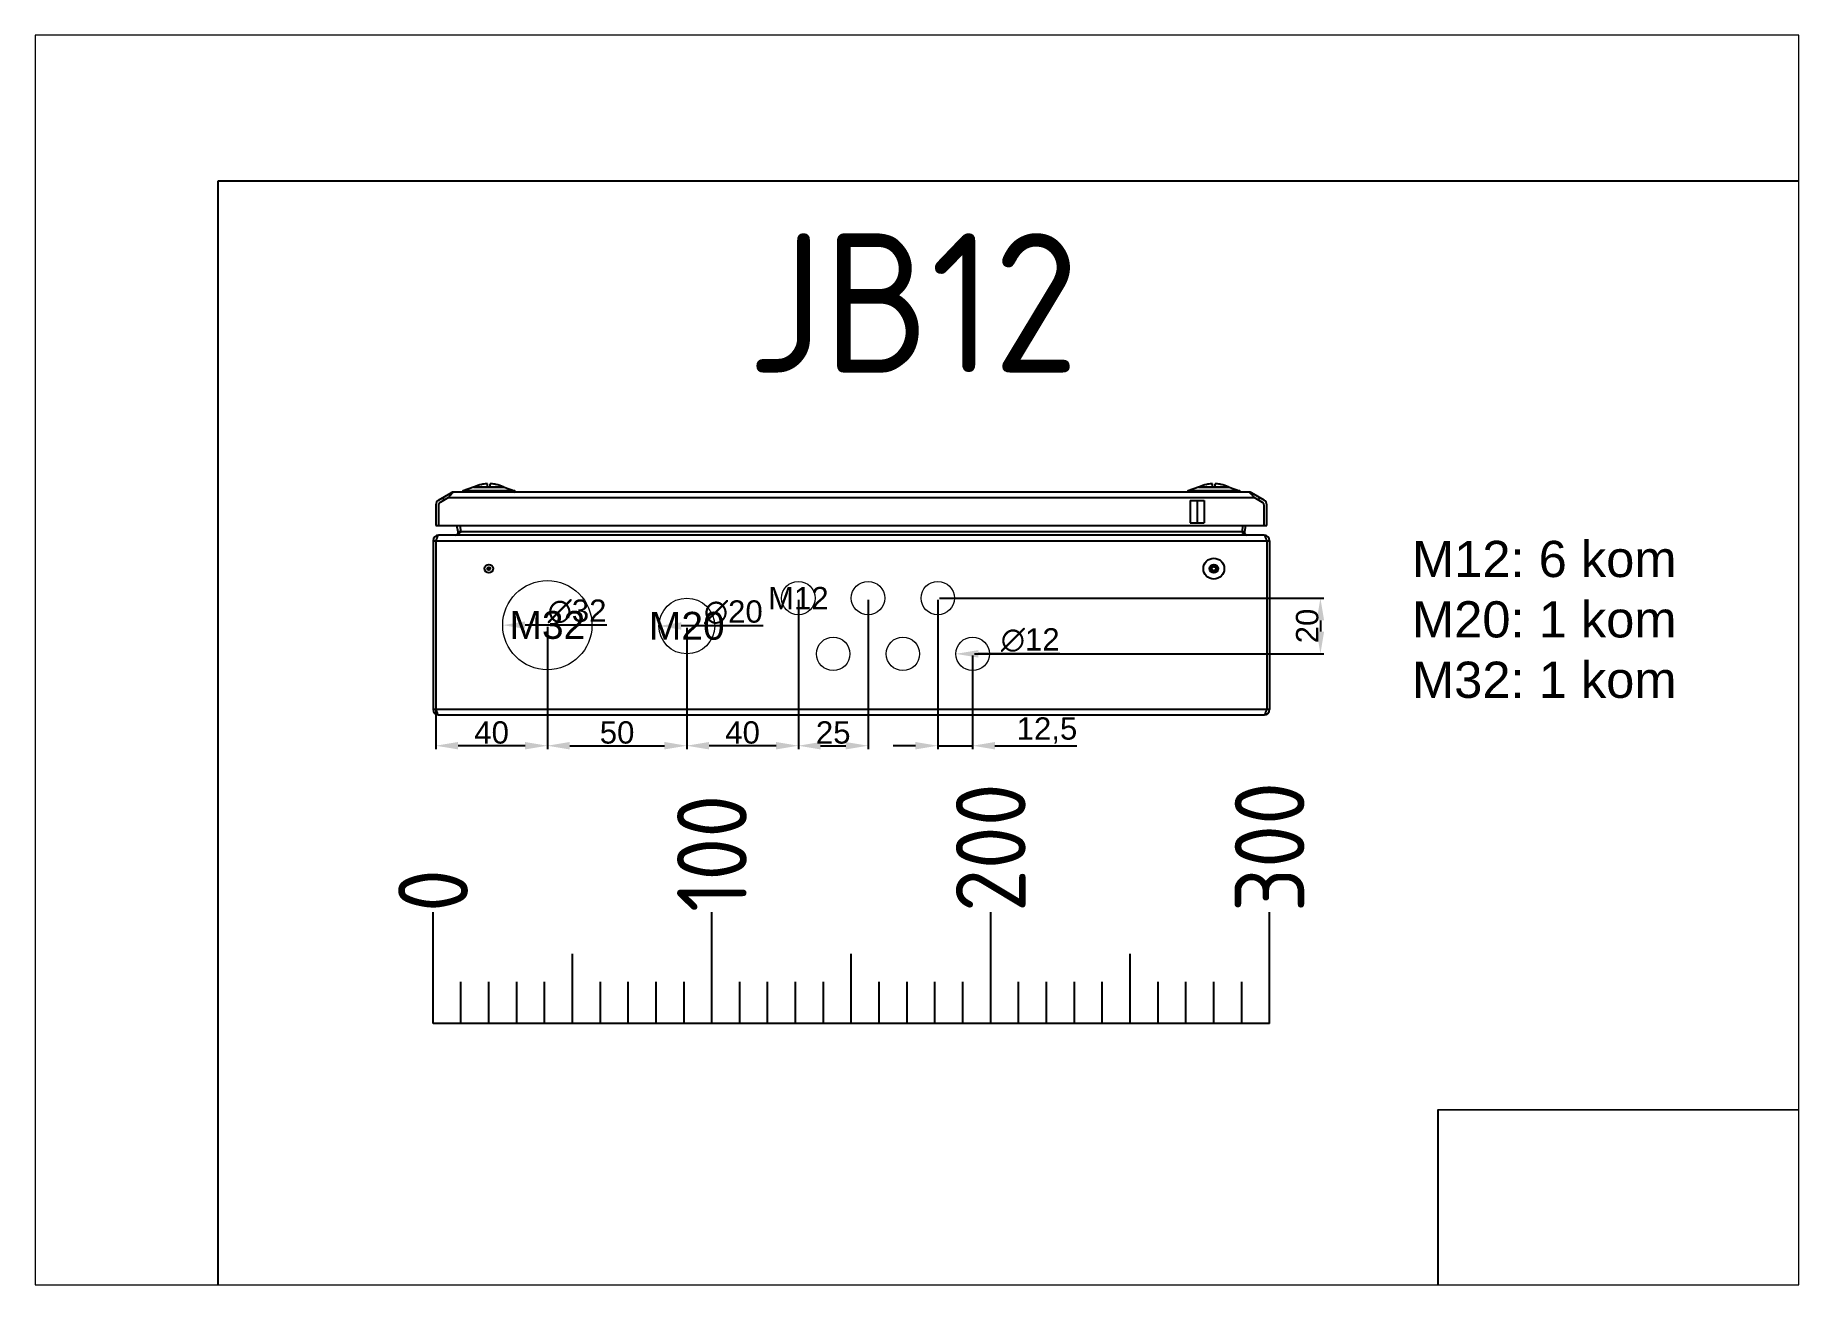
# Paper-space layout 'JB12' of a CAD drawing. Header units: millimetres. Extents: x 354 to 761, y 106 to 395.
# The model-space entities are those that its viewports show. They can reach past a viewport. Long polylines and large blocks are cut down to what shows.
import ezdxf
from ezdxf.enums import TextEntityAlignment as Align

# ---------------------------------------------------------------- set-up
doc = ezdxf.new("R2010")
doc.units = ezdxf.units.MM
doc.layers.add('! NO PLOT !', color=7, linetype='Continuous', true_color=0xff75dd, plot=False)
doc.layers.add('000-KOTIRANJE', color=254, linetype='Continuous', lineweight=5)
doc.layers.add('000-PI-Oprema', color=30, linetype='Continuous', lineweight=5)
doc.layers.add('000-PI-NO PLOT', color=6, linetype='Continuous', lineweight=5, plot=False)
doc.layers.add('000-PI-ORMAR', color=51, linetype='Continuous')
doc.layers.add('AUT_TEXT', color=7, linetype='Continuous')
doc.styles.add('PI0', font='isocpeur.ttf', dxfattribs={"width": 0.9})
doc.styles.get("Standard").update_dxf_attribs({"font": 'arial.ttf'})
doc.dimstyles.new('ISO-25-lb', dxfattribs={"dimtxt": 8, "dimasz": 8, "dimexe": 1.25, "dimexo": 0.625, "dimtad": 1, "dimdec": 1, "dimtxsty": 'Standard', "dimcen": 5, "dimadec": 0, "dimazin": 0, "dimtfac": 1, "dimtdec": 1, "dimtmove": 0, "dimatfit": 3, "dimfxl": 1, "dimarcsym": 0})

# ---------------------------------------------------------------- blocks, each defined once
blk = doc.blocks.new('NSYSBM15308_bottom')
at = {"layer": '000-PI-ORMAR'}
for p, q in [((49476.73, 33155.27), (49481.26, 33157.89)), ((49481.26, 33157.89), (49481.45, 33157.56)), ((49767.19, 33158.16), (49482.26, 33158.16)), ((49489.21, 33159.87), (49485.5, 33158.64)), ((49503.96, 33158.64), (49485.5, 33158.64)), ((49489.28, 33159.88), (49489.21, 33159.87)), ((49489.21, 33159.87), (49500.24, 33159.87)), ((49500.18, 33159.88), (49489.28, 33159.88)), ((49489.59, 33160), (49494.21, 33160)), ((49492.12, 33160.87), (49492.17, 33160.87)), ((49492.12, 33160.87), (49492.15, 33160.87)), ((49492.13, 33160.87), (49492.12, 33160.87)), ((49492.16, 33160.87), (49492.13, 33160.87)), ((49492.16, 33160.87), (49492.15, 33160.87)), ((49492.16, 33160.87), (49492.17, 33160.87)), ((49492.2, 33160.87), (49492.16, 33160.87)), ((49493.91, 33161.11), (49493.91, 33161.1)), ((49493.91, 33161.1), (49493.91, 33161.1)), ((49494.21, 33159.88), (49494.21, 33161.11)), ((49495.24, 33159.88), (49495.24, 33161.11)), ((49495.24, 33160), (49499.86, 33160)), ((49495.55, 33161.1), (49495.55, 33161.11)), ((49495.55, 33161.1), (49495.55, 33161.1)), ((49497.27, 33160.87), (49497.26, 33160.87)), ((49497.27, 33160.87), (49497.26, 33160.87)), ((49497.3, 33160.87), (49497.27, 33160.87)), ((49497.28, 33160.87), (49497.3, 33160.87)), ((49497.28, 33160.87), (49497.34, 33160.87)), ((49497.32, 33160.87), (49497.3, 33160.87)), ((49497.3, 33160.87), (49497.34, 33160.87)), ((49497.34, 33160.87), (49497.32, 33160.87)), ((49499.86, 33160), (49499.86, 33160)), ((49500.18, 33159.88), (49500.24, 33159.87)), ((49500.24, 33159.87), (49503.96, 33158.64)), ((49749.21, 33159.87), (49745.5, 33158.64)), ((49763.96, 33158.64), (49745.5, 33158.64)), ((49749.28, 33159.88), (49749.21, 33159.87)), ((49749.21, 33159.87), (49760.24, 33159.87)), ((49760.18, 33159.88), (49749.28, 33159.88)), ((49749.59, 33160), (49754.21, 33160)), ((49752.13, 33160.87), (49752.12, 33160.87)), ((49752.12, 33160.87), (49752.17, 33160.87)), ((49752.12, 33160.87), (49752.16, 33160.87)), ((49752.16, 33160.87), (49752.13, 33160.87)), ((49752.2, 33160.87), (49752.16, 33160.87)), ((49753.91, 33161.11), (49753.91, 33161.1)), ((49753.91, 33161.1), (49753.91, 33161.1)), ((49754.21, 33159.88), (49754.21, 33161.11)), ((49755.24, 33159.88), (49755.24, 33161.11)), ((49755.24, 33160), (49759.86, 33160)), ((49755.55, 33161.1), (49755.55, 33161.11)), ((49755.55, 33161.1), (49755.55, 33161.1)), ((49757.27, 33160.87), (49757.26, 33160.87)), ((49757.27, 33160.87), (49757.26, 33160.87)), ((49757.3, 33160.87), (49757.27, 33160.87)), ((49757.28, 33160.87), (49757.33, 33160.87)), ((49757.28, 33160.87), (49757.3, 33160.87)), ((49757.3, 33160.87), (49757.34, 33160.87)), ((49757.32, 33160.87), (49757.3, 33160.87)), ((49757.34, 33160.87), (49757.32, 33160.87)), ((49759.86, 33160), (49759.86, 33160)), ((49760.18, 33159.88), (49760.24, 33159.87)), ((49760.24, 33159.87), (49763.96, 33158.64)), ((49768.19, 33157.89), (49768, 33157.56)), ((49772.73, 33155.27), (49768.19, 33157.89)), ((49475.73, 33153.54), (49475.73, 33146.16)), ((49476.73, 33153.54), (49476.73, 33146.16)), ((49480.26, 33156.16), (49477.23, 33154.4)), ((49478.76, 33155.29), (49478.26, 33156.16)), ((49480.26, 33156.16), (49769.19, 33156.16)), ((49746.23, 33155.16), (49751.23, 33155.16)), ((49746.23, 33155.16), (49746.23, 33147.16)), ((49748.73, 33155.16), (49748.73, 33147.16)), ((49751.23, 33155.16), (49751.23, 33147.16)), ((49772.23, 33154.4), (49769.19, 33156.16)), ((49770.69, 33155.29), (49771.19, 33156.16)), ((49772.73, 33146.16), (49772.73, 33153.54)), ((49773.73, 33146.16), (49773.73, 33153.54)), ((49475.73, 33146.16), (49773.73, 33146.16)), ((49483.72, 33143.83), (49483.31, 33146.16)), ((49484.29, 33146.16), (49484.7, 33143.83)), ((49746.23, 33147.16), (49751.23, 33147.16)), ((49765.16, 33146.16), (49764.75, 33143.83)), ((49766.14, 33146.16), (49765.73, 33143.83)), ((49474.73, 33140.66), (49474.73, 33080.16)), ((49474.73, 33140.66), (49774.73, 33140.66)), ((49475.73, 33140.66), (49475.73, 33080.16)), ((49772.73, 33142.66), (49476.73, 33142.66)), ((49484.7, 33144), (49483.72, 33143.83)), ((49764.75, 33143.83), (49484.7, 33143.83)), ((49765.73, 33143.83), (49764.75, 33144)), ((49773.73, 33140.66), (49773.73, 33080.16)), ((49774.73, 33140.66), (49774.73, 33080.16)), ((49774.73, 33080.16), (49474.73, 33080.16)), ((49476.73, 33078.16), (49772.73, 33078.16))]:
    blk.add_line(p, q, dxfattribs=at)
for centre, radius in [((49494.73, 33130.66), 1.54), ((49754.73, 33130.66), 3.75), ((49754.73, 33130.66), 1.54), ((49754.73, 33130.66), 1.04), ((49494.73, 33130.66), 0.536), ((49494.73, 33130.66), 0.25), ((49754.73, 33130.66), 0.75)]:
    blk.add_circle(centre, radius, dxfattribs=at)
for centre, radius, start, end in [((49482.26, 33156.16), 2, 90, 120), ((49485.58, 33158.41), 0.25, 108.2595, 270), ((49489.68, 33159.82), 0.2, 115.33855, 162.2781), ((49494.73, 33149.16), 12, 102.55449, 115.33855), ((49494.73, 33149.16), 11.99, 94.56899, 102.29271), ((49494.55, 33156.77), 4.38, 98.40227, 100.50095), ((49494.94, 33152.98), 8.18, 97.44385, 98.36858), ((49493.99, 33155.11), 6, 90.81133, 92.10211), ((49494.92, 33153.16), 8, 97.24041, 97.44101), ((49494.91, 33153.2), 7.96, 96.97136, 97.24047), ((49494.73, 33149.13), 11.99, 93.10885, 93.74166), ((49493.99, 33155.1), 6.01, 87.90094, 89.19018), ((49495.46, 33155.1), 6.01, 90.80982, 92.09906), ((49494.73, 33149.13), 11.99, 86.25834, 86.89115), ((49494.54, 33153.2), 7.96, 82.75953, 83.02864), ((49495.46, 33155.11), 6, 87.89789, 89.18867), ((49494.54, 33153.16), 8, 82.55899, 82.75959), ((49494.91, 33156.81), 4.34, 79.48765, 81.60913), ((49494.51, 33152.98), 8.18, 81.63142, 82.55615), ((49494.73, 33149.16), 11.99, 77.70729, 85.43101), ((49494.73, 33149.16), 12, 64.66292, 77.44551), ((49499.78, 33159.82), 0.2, 17.7219, 64.66145), ((49503.88, 33158.41), 0.25, 270, 71.7405), ((49745.58, 33158.41), 0.25, 108.2595, 270), ((49749.68, 33159.82), 0.2, 115.33855, 162.2781), ((49754.73, 33149.16), 12, 102.55449, 115.33855), ((49754.73, 33149.16), 11.99, 94.56899, 102.29271), ((49754.55, 33156.77), 4.38, 98.40227, 100.50095), ((49754.94, 33152.98), 8.18, 97.44385, 98.36858), ((49753.99, 33155.11), 6, 90.81133, 92.10211), ((49754.92, 33153.16), 8, 97.24041, 97.44101), ((49754.91, 33153.2), 7.96, 96.97136, 97.24047), ((49754.73, 33149.13), 11.99, 93.10885, 93.74166), ((49753.99, 33155.1), 6.01, 87.90094, 89.19018), ((49755.46, 33155.1), 6.01, 90.80982, 92.09906), ((49754.73, 33149.13), 11.99, 86.25834, 86.89115), ((49754.54, 33153.2), 7.96, 82.75953, 83.02864), ((49755.46, 33155.11), 6, 87.89789, 89.18867), ((49754.54, 33153.16), 8, 82.55899, 82.75959), ((49754.91, 33156.81), 4.34, 79.48765, 81.60913), ((49754.51, 33152.98), 8.18, 81.63142, 82.55615), ((49754.73, 33149.16), 11.99, 77.70729, 85.43101), ((49754.73, 33149.16), 12, 64.66292, 77.44551), ((49759.78, 33159.82), 0.2, 17.7219, 64.66145), ((49763.88, 33158.41), 0.25, 270, 71.7405), ((49767.19, 33156.16), 2, 60, 90), ((49477.73, 33153.54), 2, 120, 180), ((49771.73, 33153.54), 2, 0, 60), ((49476.73, 33140.66), 2, 90, 180), ((49482.74, 33143.66), 1, 270, 10), ((49512.65, 33111.95), 42.4, 131.30683, 131.59665), ((49519.29, 33124.21), 39.84, 150.2794, 150.42817), ((49496.98, 33129.76), 18.67, 131.11267, 131.26031), ((49752.47, 33129.76), 18.67, 48.73968, 48.88733), ((49730.17, 33124.21), 39.84, 29.57183, 29.7206), ((49736.8, 33111.95), 42.4, 48.40335, 48.69316), ((49766.72, 33143.66), 1, 170, 270), ((49772.73, 33140.66), 2, 0, 90), ((49476.73, 33080.16), 2, 180, 270), ((49772.73, 33080.16), 2, 270, 0)]:
    blk.add_arc(centre, radius, start, end, dxfattribs=at)
for points, knots in [([(49481.3, 33157.43), (49481.21, 33157.34), (49480.84, 33156.93), (49480.51, 33156.49), (49480.26, 33156.16)], [0, 0, 0, 0, 0.233845, 1, 1, 1, 1]), ([(49481.83, 33157.89), (49481.8, 33157.87), (49481.69, 33157.79), (49481.58, 33157.7), (49481.5, 33157.63)], [0, 0, 0, 0, 0.23894, 1, 1, 1, 1]), ([(49482.26, 33158.16), (49482.23, 33158.16), (49482.05, 33158.13), (49481.92, 33157.99), (49481.83, 33157.89)], [0, 0, 0, 0, 0.210752, 1, 1, 1, 1]), ([(49493.77, 33161.11), (49493.78, 33161.11), (49493.81, 33161.11), (49493.83, 33161.11), (49493.84, 33161.11)], [0, 0, 0, 0, 0.499906, 1, 1, 1, 1]), ([(49494.14, 33161.11), (49494.16, 33161.11), (49494.18, 33161.11), (49494.2, 33161.11), (49494.21, 33161.11)], [0, 0, 0, 0, 0.499523, 1, 1, 1, 1]), ([(49753.77, 33161.11), (49753.78, 33161.11), (49753.81, 33161.11), (49753.83, 33161.11), (49753.84, 33161.11)], [0, 0, 0, 0, 0.499906, 1, 1, 1, 1]), ([(49754.14, 33161.11), (49754.16, 33161.11), (49754.18, 33161.11), (49754.2, 33161.11), (49754.21, 33161.11)], [0, 0, 0, 0, 0.499523, 1, 1, 1, 1]), ([(49767.62, 33157.89), (49767.59, 33157.93), (49767.48, 33158.05), (49767.31, 33158.16), (49767.19, 33158.16)], [0, 0, 0, 0, 0.306387, 1, 1, 1, 1]), ([(49767.95, 33157.63), (49767.93, 33157.65), (49767.82, 33157.74), (49767.71, 33157.83), (49767.62, 33157.89)], [0, 0, 0, 0, 0.261146, 1, 1, 1, 1]), ([(49769.19, 33156.16), (49769.1, 33156.27), (49768.77, 33156.71), (49768.43, 33157.15), (49768.15, 33157.44)], [0, 0, 0, 0, 0.261991, 1, 1, 1, 1]), ([(49476.16, 33141.9), (49476.12, 33141.81), (49475.96, 33141.4), (49475.83, 33140.98), (49475.73, 33140.66)], [0, 0, 0, 0, 0.226829, 1, 1, 1, 1]), ([(49476.73, 33142.66), (49476.61, 33142.66), (49476.44, 33142.48), (49476.29, 33142.2), (49476.2, 33142.01), (49476.16, 33141.9)], [0, 0, 0, 0, 0.357565, 0.643179, 1, 1, 1, 1]), ([(49483.72, 33143.01), (49483.57, 33142.91), (49483.26, 33142.73), (49482.9, 33142.66), (49482.74, 33142.66)], [0, 0, 0, 0, 0.527012, 1, 1, 1, 1]), ([(49484.51, 33143.66), (49484.44, 33143.6), (49484.19, 33143.37), (49483.93, 33143.15), (49483.72, 33143.01)], [0, 0, 0, 0, 0.258312, 1, 1, 1, 1]), ([(49765.73, 33143.01), (49765.67, 33143.06), (49765.39, 33143.26), (49765.14, 33143.48), (49764.95, 33143.66)], [0, 0, 0, 0, 0.238973, 1, 1, 1, 1]), ([(49766.72, 33142.66), (49766.55, 33142.66), (49766.2, 33142.73), (49765.89, 33142.91), (49765.73, 33143.01)], [0, 0, 0, 0, 0.472988, 1, 1, 1, 1]), ([(49773.3, 33141.9), (49773.25, 33142.01), (49773.17, 33142.2), (49773.02, 33142.48), (49772.84, 33142.66), (49772.73, 33142.66)], [0, 0, 0, 0, 0.356821, 0.642435, 1, 1, 1, 1]), ([(49773.73, 33140.66), (49773.69, 33140.77), (49773.56, 33141.19), (49773.42, 33141.61), (49773.3, 33141.9)], [0, 0, 0, 0, 0.266171, 1, 1, 1, 1]), ([(49475.73, 33080.16), (49475.76, 33080.04), (49475.9, 33079.62), (49476.03, 33079.21), (49476.16, 33078.91)], [0, 0, 0, 0, 0.266171, 1, 1, 1, 1]), ([(49476.16, 33078.91), (49476.2, 33078.8), (49476.29, 33078.61), (49476.44, 33078.33), (49476.61, 33078.16), (49476.73, 33078.16)], [0, 0, 0, 0, 0.356821, 0.642435, 1, 1, 1, 1]), ([(49772.73, 33078.16), (49772.84, 33078.16), (49773.02, 33078.33), (49773.17, 33078.61), (49773.25, 33078.8), (49773.3, 33078.91)], [0, 0, 0, 0, 0.357565, 0.643179, 1, 1, 1, 1]), ([(49773.3, 33078.91), (49773.34, 33079), (49773.49, 33079.41), (49773.62, 33079.83), (49773.73, 33080.16)], [0, 0, 0, 0, 0.226829, 1, 1, 1, 1])]:
    blk.add_open_spline(points, degree=3, knots=knots, dxfattribs=at)
for points in [[(49481.5, 33157.63), (49481.43, 33157.56), (49481.36, 33157.5), (49481.3, 33157.43)], [(49768.15, 33157.44), (49768.08, 33157.51), (49768.02, 33157.57), (49767.95, 33157.63)], [(49476.79, 33153.88), (49476.75, 33153.78), (49476.73, 33153.66), (49476.73, 33153.54)], [(49476.96, 33154.17), (49476.92, 33154.13), (49476.86, 33154.04), (49476.81, 33153.94), (49476.79, 33153.88)], [(49477.23, 33154.4), (49477.12, 33154.34), (49477.03, 33154.26), (49476.96, 33154.17)], [(49772.5, 33154.17), (49772.42, 33154.26), (49772.33, 33154.34), (49772.23, 33154.4)], [(49772.66, 33153.88), (49772.64, 33153.94), (49772.6, 33154.04), (49772.53, 33154.13), (49772.5, 33154.17)], [(49772.73, 33153.54), (49772.72, 33153.66), (49772.7, 33153.78), (49772.66, 33153.88)]]:
    blk.add_open_spline(points, degree=3, dxfattribs=at)
blk = doc.blocks.new('*D266')
at = {"layer": '000-KOTIRANJE', "color": 0, "linetype": 'Continuous', "lineweight": -2, "ltscale": 0.25, "transparency": 16777216}
for p, q in [((50753.45, 32067.05), (50753.45, 32023.15)), ((50793.45, 32067.05), (50793.45, 32023.15)), ((50785.45, 32024.4), (50761.45, 32024.4))]:
    blk.add_line(p, q, dxfattribs=at)
at = {"layer": '000-KOTIRANJE', "color": 0, "ltscale": 0.25, "transparency": 16777216}
for points in [[(50761.45, 32025.74), (50761.45, 32023.07), (50753.45, 32024.4)], [(50785.45, 32025.74), (50785.45, 32023.07), (50793.45, 32024.4)]]:
    blk.add_solid(points, dxfattribs=at)
at = {"layer": 'Defpoints', "color": 0, "ltscale": 0.25, "transparency": 16777216}
for p in [(50753.45, 32067.67), (50793.45, 32067.67), (50753.45, 32024.4)]:
    blk.add_point(p, dxfattribs=at)
at = {"layer": '000-KOTIRANJE', "color": 0, "ltscale": 0.25, "transparency": 16777216, "insert": (50773.45, 32029.11), "char_height": 8, "attachment_point": 5}
blk.add_mtext('40', dxfattribs=at)
blk = doc.blocks.new('*D271')
at = {"layer": '000-KOTIRANJE', "color": 0, "linetype": 'Continuous', "lineweight": -2, "ltscale": 0.25, "transparency": 16777216}
for p, q in [((50793.45, 32067.05), (50793.45, 32023.15)), ((50843.45, 32066.73), (50843.45, 32023.15)), ((50801.45, 32024.4), (50835.45, 32024.4))]:
    blk.add_line(p, q, dxfattribs=at)
at = {"layer": '000-KOTIRANJE', "color": 0, "ltscale": 0.25, "transparency": 16777216}
for points in [[(50801.45, 32025.74), (50801.45, 32023.07), (50793.45, 32024.4)], [(50835.45, 32025.74), (50835.45, 32023.07), (50843.45, 32024.4)]]:
    blk.add_solid(points, dxfattribs=at)
at = {"layer": 'Defpoints', "color": 0, "ltscale": 0.25, "transparency": 16777216}
for p in [(50793.45, 32067.67), (50843.45, 32067.36), (50843.45, 32024.4)]:
    blk.add_point(p, dxfattribs=at)
at = {"layer": '000-KOTIRANJE', "color": 0, "ltscale": 0.25, "transparency": 16777216, "insert": (50818.45, 32029.11), "char_height": 8, "attachment_point": 5}
blk.add_mtext('50', dxfattribs=at)
blk = doc.blocks.new('*D272')
at = {"layer": '000-KOTIRANJE', "color": 0, "linetype": 'Continuous', "lineweight": -2, "ltscale": 0.25, "transparency": 16777216}
for p, q in [((50883.45, 32076.73), (50883.45, 32023.15)), ((50843.45, 32066.73), (50843.45, 32023.15)), ((50875.45, 32024.4), (50851.45, 32024.4))]:
    blk.add_line(p, q, dxfattribs=at)
at = {"layer": '000-KOTIRANJE', "color": 0, "ltscale": 0.25, "transparency": 16777216}
for points in [[(50851.45, 32025.74), (50851.45, 32023.07), (50843.45, 32024.4)], [(50875.45, 32025.74), (50875.45, 32023.07), (50883.45, 32024.4)]]:
    blk.add_solid(points, dxfattribs=at)
at = {"layer": 'Defpoints', "color": 0, "ltscale": 0.25, "transparency": 16777216}
for p in [(50883.45, 32077.36), (50843.45, 32067.36), (50843.45, 32024.4)]:
    blk.add_point(p, dxfattribs=at)
at = {"layer": '000-KOTIRANJE', "color": 0, "ltscale": 0.25, "transparency": 16777216, "insert": (50863.45, 32029.11), "char_height": 8, "attachment_point": 5}
blk.add_mtext('40', dxfattribs=at)
blk = doc.blocks.new('*D273')
at = {"layer": '000-KOTIRANJE', "color": 0, "linetype": 'Continuous', "lineweight": -2, "ltscale": 0.25, "transparency": 16777216}
for p, q in [((50883.45, 32076.73), (50883.45, 32023.15)), ((50908.45, 32076.73), (50908.45, 32023.15)), ((50891.45, 32024.4), (50900.45, 32024.4))]:
    blk.add_line(p, q, dxfattribs=at)
at = {"layer": '000-KOTIRANJE', "color": 0, "ltscale": 0.25, "transparency": 16777216}
for points in [[(50891.45, 32025.74), (50891.45, 32023.07), (50883.45, 32024.4)], [(50900.45, 32025.74), (50900.45, 32023.07), (50908.45, 32024.4)]]:
    blk.add_solid(points, dxfattribs=at)
at = {"layer": 'Defpoints', "color": 0, "ltscale": 0.25, "transparency": 16777216}
for p in [(50883.45, 32077.36), (50908.45, 32077.36), (50908.45, 32024.4)]:
    blk.add_point(p, dxfattribs=at)
at = {"layer": '000-KOTIRANJE', "color": 0, "ltscale": 0.25, "transparency": 16777216, "insert": (50895.95, 32029.11), "char_height": 8, "attachment_point": 5}
blk.add_mtext('25', dxfattribs=at)
blk = doc.blocks.new('*U296')
at = {"layer": '000-PI-Oprema', "ltscale": 0.25}
blk.add_circle((0, 0), 6, dxfattribs=at)
blk = doc.blocks.new('*U297')
at = {"layer": '000-PI-Oprema', "color": 0, "linetype": 'ByBlock', "lineweight": -2, "transparency": 16777216}
for p in [(0, 0), (25, 0), (50, 0)]:
    blk.add_blockref('*U296', p, dxfattribs=at)
blk = doc.blocks.new('*U298')
at = {"layer": '000-PI-Oprema', "ltscale": 0.25}
blk.add_circle((0, 0), 6, dxfattribs=at)
blk = doc.blocks.new('*U299')
at = {"layer": '000-PI-Oprema', "color": 0, "linetype": 'ByBlock', "lineweight": -2, "transparency": 16777216}
for p in [(0, 0), (25, 0), (50, 0)]:
    blk.add_blockref('*U298', p, dxfattribs=at)
blk = doc.blocks.new('*D359')
at = {"layer": '000-KOTIRANJE', "color": 0, "linetype": 'Continuous', "lineweight": -2, "ltscale": 0.25, "transparency": 16777216}
for p, q in [((50934.07, 32077.36), (51071.92, 32077.36)), ((51070.67, 32069.36), (51070.67, 32065.36)), ((50946.57, 32057.36), (51071.92, 32057.36))]:
    blk.add_line(p, q, dxfattribs=at)
at = {"layer": '000-KOTIRANJE', "color": 0, "ltscale": 0.25, "transparency": 16777216}
for points in [[(51069.34, 32069.36), (51072, 32069.36), (51070.67, 32077.36)], [(51069.34, 32065.36), (51072, 32065.36), (51070.67, 32057.36)]]:
    blk.add_solid(points, dxfattribs=at)
at = {"layer": 'Defpoints', "color": 0, "ltscale": 0.25, "transparency": 16777216}
for p in [(50933.45, 32077.36), (50945.95, 32057.36), (51070.67, 32057.36)]:
    blk.add_point(p, dxfattribs=at)
at = {"layer": '000-KOTIRANJE', "color": 0, "ltscale": 0.25, "transparency": 16777216, "insert": (51065.96, 32067.36), "char_height": 8, "attachment_point": 5, "rotation": 90}
blk.add_mtext('20', dxfattribs=at)
blk = doc.blocks.new('*D360')
at = {"layer": '000-KOTIRANJE', "color": 0, "linetype": 'Continuous', "lineweight": -2, "ltscale": 0.25, "transparency": 16777216}
for p, q in [((50933.45, 32076.73), (50933.45, 32023.15)), ((50945.95, 32056.73), (50945.95, 32023.15)), ((50925.45, 32024.4), (50917.45, 32024.4)), ((50933.45, 32024.4), (50945.95, 32024.4)), ((50953.95, 32024.4), (50983.28, 32024.4))]:
    blk.add_line(p, q, dxfattribs=at)
at = {"layer": '000-KOTIRANJE', "color": 0, "ltscale": 0.25, "transparency": 16777216}
for points in [[(50925.45, 32025.74), (50925.45, 32023.07), (50933.45, 32024.4)], [(50953.95, 32025.74), (50953.95, 32023.07), (50945.95, 32024.4)]]:
    blk.add_solid(points, dxfattribs=at)
at = {"layer": 'Defpoints', "color": 0, "ltscale": 0.25, "transparency": 16777216}
for p in [(50933.45, 32077.36), (50945.95, 32057.36), (50933.45, 32024.4)]:
    blk.add_point(p, dxfattribs=at)
at = {"layer": '000-KOTIRANJE', "color": 0, "ltscale": 0.25, "transparency": 16777216, "insert": (50972.61, 32029.84), "char_height": 8, "attachment_point": 5}
blk.add_mtext('12,5', dxfattribs=at)
blk = doc.blocks.new('*D391')
at = {"layer": '000-KOTIRANJE', "color": 0, "linetype": 'Continuous', "lineweight": -2, "ltscale": 0.25, "transparency": 16777216}
blk.add_line((50814.78, 32067.67), (50785.45, 32067.67), dxfattribs=at)
at = {"layer": '000-KOTIRANJE', "color": 0, "ltscale": 0.25, "transparency": 16777216}
blk.add_solid([(50785.45, 32069), (50785.45, 32066.34), (50777.45, 32067.67)], dxfattribs=at)
at = {"layer": 'Defpoints', "color": 0, "ltscale": 0.25, "transparency": 16777216}
for p in [(50777.45, 32067.67), (50809.45, 32067.67)]:
    blk.add_point(p, dxfattribs=at)
at = {"layer": '000-KOTIRANJE', "color": 0, "ltscale": 0.25, "transparency": 16777216, "insert": (50804.11, 32072.6), "char_height": 8, "attachment_point": 5}
blk.add_mtext('∅32', dxfattribs=at)
blk = doc.blocks.new('*D392')
at = {"layer": '000-KOTIRANJE', "color": 0, "linetype": 'Continuous', "lineweight": -2, "ltscale": 0.25, "transparency": 16777216}
blk.add_line((50870.83, 32067.36), (50841.45, 32067.36), dxfattribs=at)
at = {"layer": '000-KOTIRANJE', "color": 0, "ltscale": 0.25, "transparency": 16777216}
blk.add_solid([(50841.45, 32068.69), (50841.45, 32066.02), (50833.45, 32067.36)], dxfattribs=at)
at = {"layer": 'Defpoints', "color": 0, "ltscale": 0.25, "transparency": 16777216}
for p in [(50833.45, 32067.36), (50853.45, 32067.36)]:
    blk.add_point(p, dxfattribs=at)
at = {"layer": '000-KOTIRANJE', "color": 0, "ltscale": 0.25, "transparency": 16777216, "insert": (50860.14, 32072.29), "char_height": 8, "attachment_point": 5}
blk.add_mtext('∅20', dxfattribs=at)
blk = doc.blocks.new('*D393')
at = {"layer": '000-KOTIRANJE', "color": 0, "linetype": 'Continuous', "lineweight": -2, "ltscale": 0.25, "transparency": 16777216}
blk.add_line((50977.28, 32057.36), (50947.95, 32057.36), dxfattribs=at)
at = {"layer": '000-KOTIRANJE', "color": 0, "ltscale": 0.25, "transparency": 16777216}
blk.add_solid([(50947.95, 32058.69), (50947.95, 32056.02), (50939.95, 32057.36)], dxfattribs=at)
at = {"layer": 'Defpoints', "color": 0, "ltscale": 0.25, "transparency": 16777216}
for p in [(50939.95, 32057.36), (50951.95, 32057.36)]:
    blk.add_point(p, dxfattribs=at)
at = {"layer": '000-KOTIRANJE', "color": 0, "ltscale": 0.25, "transparency": 16777216, "insert": (50966.61, 32062.29), "char_height": 8, "attachment_point": 5}
blk.add_mtext('∅12', dxfattribs=at)

msp = doc.modelspace()

# ---------------------------------------------------------------- linework, layer by layer
at = {"layer": '! NO PLOT !', "ltscale": 0.25}
msp.add_lwpolyline([(50675.34, 32227.1), (51305.65, 32227.1), (51304.96, 31893.83), (51112.81, 31893.68), (51112.83, 31788.77), (50675.34, 31788.83), (50675.34, 32227.1)], dxfattribs=at)
at = {"color": 7}
for p, q in [((50752.45, 31924.72), (50752.45, 31964.72)), ((50852.45, 31924.72), (50852.45, 31964.72)), ((50952.45, 31924.72), (50952.45, 31964.72)), ((50952.45, 31924.72), (50952.45, 31964.72)), ((50952.45, 31924.72), (50952.45, 31964.72)), ((50952.45, 31924.72), (50952.45, 31964.72)), ((50952.45, 31924.72), (50952.45, 31964.72)), ((50952.45, 31924.72), (50952.45, 31964.72)), ((50952.45, 31924.72), (50952.45, 31964.72)), ((50952.45, 31924.72), (50952.45, 31964.72)), ((51052.45, 31924.72), (51052.45, 31964.72)), ((50802.45, 31924.72), (50802.45, 31949.72)), ((50902.45, 31924.72), (50902.45, 31949.72)), ((51002.45, 31924.72), (51002.45, 31949.72)), ((50762.45, 31924.72), (50762.45, 31939.72)), ((50772.45, 31924.72), (50772.45, 31939.72)), ((50782.45, 31924.72), (50782.45, 31939.72)), ((50792.45, 31924.72), (50792.45, 31939.72)), ((50812.45, 31924.72), (50812.45, 31939.72)), ((50822.45, 31924.72), (50822.45, 31939.72)), ((50832.45, 31924.72), (50832.45, 31939.72)), ((50842.45, 31924.72), (50842.45, 31939.72)), ((50862.45, 31924.72), (50862.45, 31939.72)), ((50872.45, 31924.72), (50872.45, 31939.72)), ((50882.45, 31924.72), (50882.45, 31939.72)), ((50892.45, 31924.72), (50892.45, 31939.72)), ((50912.45, 31924.72), (50912.45, 31939.72)), ((50922.45, 31924.72), (50922.45, 31939.72)), ((50932.45, 31924.72), (50932.45, 31939.72)), ((50942.45, 31924.72), (50942.45, 31939.72)), ((50962.45, 31924.72), (50962.45, 31939.72)), ((50972.45, 31924.72), (50972.45, 31939.72)), ((50982.45, 31924.72), (50982.45, 31939.72)), ((50992.45, 31924.72), (50992.45, 31939.72)), ((51012.45, 31924.72), (51012.45, 31939.72)), ((51022.45, 31924.72), (51022.45, 31939.72)), ((51032.45, 31924.72), (51032.45, 31939.72)), ((51042.45, 31924.72), (51042.45, 31939.72)), ((51052.45, 31924.72), (50752.45, 31924.72))]:
    msp.add_line(p, q, dxfattribs=at)
at = {"layer": '000-PI-Oprema', "ltscale": 0.25}
for centre, radius in [((50793.45, 32067.67), 16), ((50843.45, 32067.36), 10)]:
    msp.add_circle(centre, radius, dxfattribs=at)

# ---------------------------------------------------------------- block references
at = {"layer": '000-PI-Oprema'}
for name, p in [('*U297', (50883.45, 32077.36)), ('*U299', (50895.95, 32057.36))]:
    msp.add_blockref(name, p, dxfattribs=at)
at = {"layer": '000-PI-ORMAR'}
msp.add_blockref('NSYSBM15308_bottom', (1277.72, -1042.73), dxfattribs=at)

# ---------------------------------------------------------------- texts
at = {"color": 7, "style": 'PI0', "width": 0.9}
for s, p in [('200', (50952.45, 31964.72)), ('300', (51052.45, 31964.72)), ('100', (50852.45, 31964.72)), ('0', (50752.45, 31964.72))]:
    msp.add_text(s, height=25, rotation=90, dxfattribs=at).set_placement(p, align=Align.MIDDLE_LEFT)
at = {"layer": '000-PI-NO PLOT', "ltscale": 0.25, "attachment_point": 5}
for s, insert, char_height in [('\\pxqc;M12', (50883.45, 32077.36), 8), ('\\pxqc;M32', (50793.45, 32067.67), 10), ('\\pxqc;{\\fArial|b0|i0|c238|p34;M20}', (50843.45, 32067.36), 10)]:
    msp.add_mtext_dynamic_manual_height_columns(s, width=52.4265, gutter_width=12.5, heights=[0], dxfattribs=dict(at, insert=insert, char_height=char_height))
at = {"layer": 'AUT_TEXT', "style": 'PI0', "width": 0.9}
msp.add_text('JB12', height=50, dxfattribs=at).set_placement((50924.63, 32183.29), align=Align.MIDDLE)
at = {"layer": 'AUT_TEXT', "ltscale": 0.25, "insert": (51103.52, 32097.91), "char_height": 13, "attachment_point": 1}
msp.add_mtext_dynamic_manual_height_columns('M12: 6 kom\\PM20: 1 kom\\PM32: 1 kom', width=120.332, gutter_width=121.68, heights=[105.84], dxfattribs=at)

# ---------------------------------------------------------------- dimensions: what is measured, and where the dimension line sits
at = {"layer": '000-KOTIRANJE', "ltscale": 0.25}
for p1, p2, picture, middle in [((50809.45, 32067.67), (50777.45, 32067.67), '*D391', (50804.11, 32067.67)), ((50853.45, 32067.36), (50833.45, 32067.36), '*D392', (50860.14, 32067.36)), ((50951.95, 32057.36), (50939.95, 32057.36), '*D393', (50966.61, 32057.36))]:
    dim = msp.add_diameter_dim_2p(p1=p1, p2=p2, dimstyle='ISO-25-lb', dxfattribs=at)
    dim.commit()
    dim.dimension.update_dxf_attribs({"geometry": picture, "text_midpoint": middle, "dimtype": 163})
for base, p1, p2, picture, middle in [((50843.45, 32024.4), (50883.45, 32077.36), (50843.45, 32067.36), '*D272', (50863.45, 32029.11)), ((50908.45, 32024.4), (50883.45, 32077.36), (50908.45, 32077.36), '*D273', (50895.95, 32029.11)), ((50753.45, 32024.4), (50793.45, 32067.67), (50753.45, 32067.67), '*D266', (50773.45, 32029.11)), ((50843.45, 32024.4), (50793.45, 32067.67), (50843.45, 32067.36), '*D271', (50818.45, 32029.11))]:
    dim = msp.add_linear_dim(base=base, p1=p1, p2=p2, dimstyle='ISO-25-lb', dxfattribs=at)
    dim.commit()
    dim.dimension.update_dxf_attribs({"geometry": picture, "text_midpoint": middle})
dim = msp.add_linear_dim(base=(50933.45, 32024.4), p1=(50945.95, 32057.36), p2=(50933.45, 32077.36), dimstyle='ISO-25-lb', dxfattribs=at)
dim.commit()
dim.dimension.update_dxf_attribs({"geometry": '*D360', "text_midpoint": (50972.61, 32024.4), "dimtype": 160})
dim = msp.add_linear_dim(base=(51070.67, 32057.36), p1=(50933.45, 32077.36), p2=(50945.95, 32057.36), angle=90, dimstyle='ISO-25-lb', dxfattribs=at)
dim.commit()
dim.dimension.update_dxf_attribs({"geometry": '*D359', "text_midpoint": (51065.96, 32067.36)})

psp = doc.layouts.new('JB12')

# ---------------------------------------------------------------- viewports
at = {"layer": '0', "ltscale": 0.01, "view_target_point": (1173.86, -2380.17), "view_twist_angle": 360}
psp.add_viewport(center=(557.48, 250.67), size=(407.12, 288.6062), view_center_point=(49752.15, 34435.32), view_height=448.3065, dxfattribs=at)

doc.saveas('drawing.dxf')
